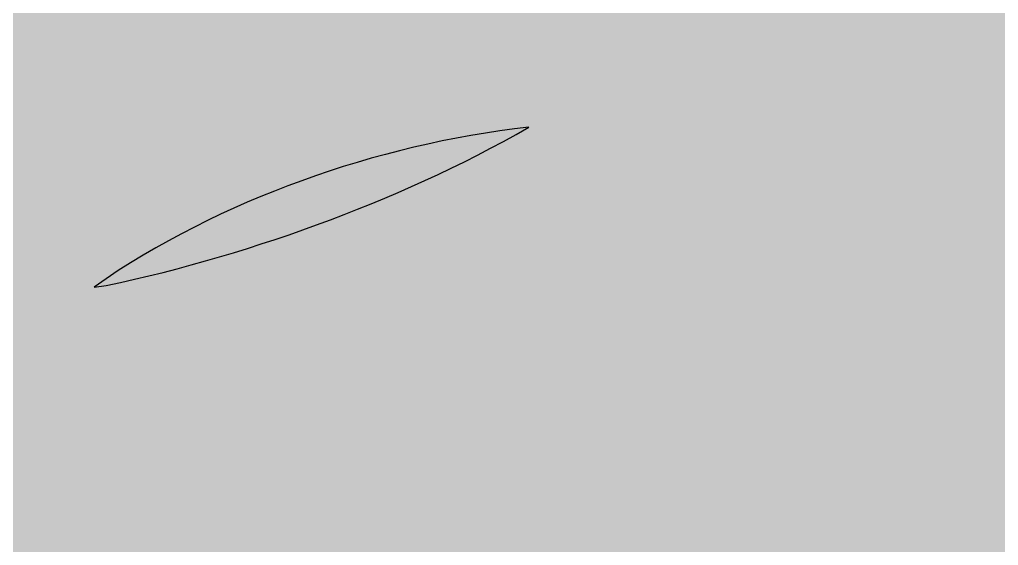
# Model space of a CAD drawing. Extents: x 0 to 1501, y 0 to 1747.
# Drawn here: x 91.858 to 92.603, y 1733.927 to 1734.327 of the extents above; entities that cross this region are included whole.
import ezdxf

# ---------------------------------------------------------------- set-up
doc = ezdxf.new("R2010")
doc.units = 0

msp = doc.modelspace()

# ---------------------------------------------------------------- hatches: boundary and pattern name
for color, points in [(7, [(0, 1747), (1280, 1747), (1280, 1027), (0, 1027)]), (7, [(0, 1747), (1280, 1747), (1280, 1681), (0, 1681)]), (49, [(92.2455, 1734.2455), (92.23444, 1734.24414), (92.22341, 1734.24263), (92.2124, 1734.24095), (92.20141, 1734.23911), (92.19046, 1734.23712), (92.17953, 1734.23496), (92.16863, 1734.23264), (92.15777, 1734.23016), (92.14695, 1734.22753), (92.13617, 1734.22474), (92.12543, 1734.22179), (92.11473, 1734.21869), (92.10408, 1734.21543), (92.09348, 1734.21201), (92.08293, 1734.20844), (92.07243, 1734.20472), (92.06199, 1734.20084), (92.05161, 1734.19682), (92.04128, 1734.19264), (92.03102, 1734.1883), (92.02083, 1734.18382), (92.0107, 1734.17918), (92.00065, 1734.17438), (91.99067, 1734.16944), (91.98077, 1734.16433), (91.97095, 1734.15907), (91.96123, 1734.15364), (91.9516, 1734.14804), (91.94208, 1734.14226), (91.93267, 1734.1363), (91.92341, 1734.13011), (91.91434, 1734.12364), (91.92339, 1734.12492), (91.93429, 1734.12723), (91.94515, 1734.12968), (91.95599, 1734.13225), (91.9668, 1734.13493), (91.97758, 1734.13773), (91.98834, 1734.14063), (91.99907, 1734.14362), (92.00977, 1734.14672), (92.02044, 1734.14991), (92.03108, 1734.15319), (92.04169, 1734.15658), (92.05227, 1734.16006), (92.06282, 1734.16363), (92.07334, 1734.1673), (92.08382, 1734.17106), (92.09426, 1734.17493), (92.10468, 1734.17889), (92.11504, 1734.18296), (92.12538, 1734.18712), (92.13566, 1734.19139), (92.14591, 1734.19576), (92.15611, 1734.20023), (92.16626, 1734.20481), (92.17637, 1734.2095), (92.18642, 1734.21429), (92.19642, 1734.2192), (92.20636, 1734.22423), (92.21624, 1734.22937), (92.22606, 1734.23462), (92.23581, 1734.24), (92.2455, 1734.2455)])]:
    msp.add_hatch(color=color).paths.add_polyline_path(points, flags=0)

# ---------------------------------------------------------------- linework, layer by layer
at = {"color": 0, "true_color": 0x232323}
msp.add_lwpolyline([(92.2455, 1734.2455), (92.23444, 1734.24414), (92.22341, 1734.24263), (92.2124, 1734.24095), (92.20141, 1734.23911), (92.19046, 1734.23712), (92.17953, 1734.23496), (92.16863, 1734.23264), (92.15777, 1734.23016), (92.14695, 1734.22753), (92.13617, 1734.22474), (92.12543, 1734.22179), (92.11473, 1734.21869), (92.10408, 1734.21543), (92.09348, 1734.21201), (92.08293, 1734.20844), (92.07243, 1734.20472), (92.06199, 1734.20084), (92.05161, 1734.19682), (92.04128, 1734.19264), (92.03102, 1734.1883), (92.02083, 1734.18382), (92.0107, 1734.17918), (92.00065, 1734.17438), (91.99067, 1734.16944), (91.98077, 1734.16433), (91.97095, 1734.15907), (91.96123, 1734.15364), (91.9516, 1734.14804), (91.94208, 1734.14226), (91.93267, 1734.1363), (91.92341, 1734.13011), (91.91434, 1734.12364), (91.92339, 1734.12492), (91.93429, 1734.12723), (91.94515, 1734.12968), (91.95599, 1734.13225), (91.9668, 1734.13493), (91.97758, 1734.13773), (91.98834, 1734.14063), (91.99907, 1734.14362), (92.00977, 1734.14672), (92.02044, 1734.14991), (92.03108, 1734.15319), (92.04169, 1734.15658), (92.05227, 1734.16006), (92.06282, 1734.16363), (92.07334, 1734.1673), (92.08382, 1734.17106), (92.09426, 1734.17493), (92.10468, 1734.17889), (92.11504, 1734.18296), (92.12538, 1734.18712), (92.13566, 1734.19139), (92.14591, 1734.19576), (92.15611, 1734.20023), (92.16626, 1734.20481), (92.17637, 1734.2095), (92.18642, 1734.21429), (92.19642, 1734.2192), (92.20636, 1734.22423), (92.21624, 1734.22937), (92.22606, 1734.23462), (92.23581, 1734.24), (92.2455, 1734.2455)], close=True, dxfattribs=at)

doc.saveas('drawing.dxf')
